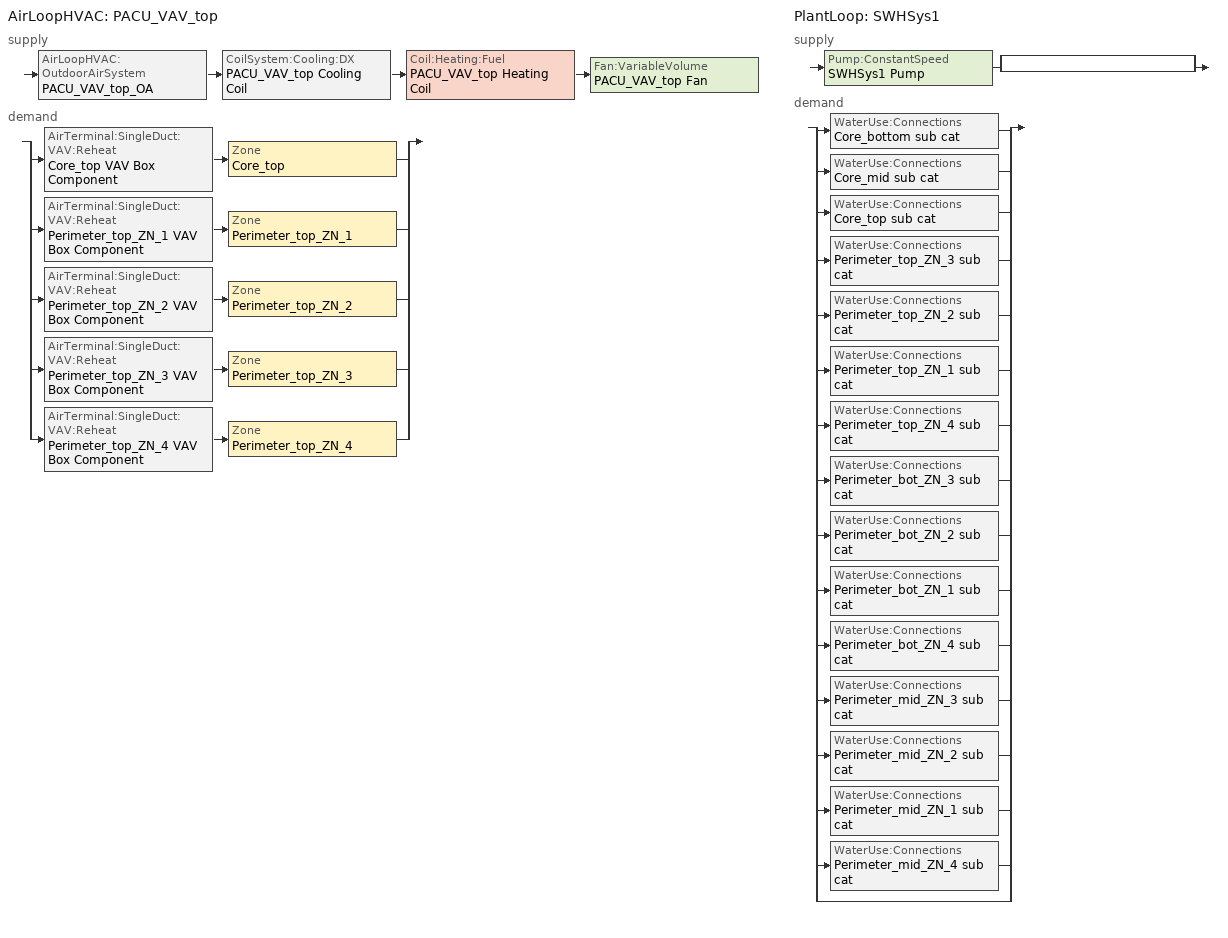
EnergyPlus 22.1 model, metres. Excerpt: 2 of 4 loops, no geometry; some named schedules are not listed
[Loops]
AirLoopHVAC 'PACU_VAV_top'
 supply: AirLoopHVAC:OutdoorAirSystem 'PACU_VAV_top_OA' > CoilSystem:Cooling:DX 'PACU_VAV_top Cooling Coil' > Coil:Heating:Fuel 'PACU_VAV_top Heating Coil' > Fan:VariableVolume 'PACU_VAV_top Fan'
 demand: split
  | AirTerminal:SingleDuct:VAV:Reheat 'Core_top VAV Box Component' > Zone 'Core_top'
  | AirTerminal:SingleDuct:VAV:Reheat 'Perimeter_top_ZN_1 VAV Box Component' > Zone 'Perimeter_top_ZN_1'
  | AirTerminal:SingleDuct:VAV:Reheat 'Perimeter_top_ZN_2 VAV Box Component' > Zone 'Perimeter_top_ZN_2'
  | AirTerminal:SingleDuct:VAV:Reheat 'Perimeter_top_ZN_3 VAV Box Component' > Zone 'Perimeter_top_ZN_3'
  | AirTerminal:SingleDuct:VAV:Reheat 'Perimeter_top_ZN_4 VAV Box Component' > Zone 'Perimeter_top_ZN_4'
PlantLoop 'SWHSys1'
 supply: Pump:ConstantSpeed 'SWHSys1 Pump' > split
  | bypass
  | bypass
 demand: split
  | WaterUse:Connections 'Core_bottom sub cat'
  | WaterUse:Connections 'Core_mid sub cat'
  | WaterUse:Connections 'Core_top sub cat'
  | WaterUse:Connections 'Perimeter_top_ZN_3 sub cat'
  | WaterUse:Connections 'Perimeter_top_ZN_2 sub cat'
  | WaterUse:Connections 'Perimeter_top_ZN_1 sub cat'
  | WaterUse:Connections 'Perimeter_top_ZN_4 sub cat'
  | WaterUse:Connections 'Perimeter_bot_ZN_3 sub cat'
  | WaterUse:Connections 'Perimeter_bot_ZN_2 sub cat'
  | WaterUse:Connections 'Perimeter_bot_ZN_1 sub cat'
  | WaterUse:Connections 'Perimeter_bot_ZN_4 sub cat'
  | WaterUse:Connections 'Perimeter_mid_ZN_3 sub cat'
  | WaterUse:Connections 'Perimeter_mid_ZN_2 sub cat'
  | WaterUse:Connections 'Perimeter_mid_ZN_1 sub cat'
  | WaterUse:Connections 'Perimeter_mid_ZN_4 sub cat'
  | bypass
[EnergyManagementSystem:Sensor]
Name | Output:Variable or Output:Meter Index Key | Output:Variable or Output:Meter
Core_top_LSr | Core_top | Zone Lights Electricity Rate
Core_top_Occ_Sensor | Core_top | People Occupant Count
Perimeter_top_ZN_3_LSr | Perimeter_top_ZN_3 | Zone Lights Electricity Rate
Perimeter_top_ZN_3_Occ_Sensor | Perimeter_top_ZN_3 | People Occupant Count
Perimeter_top_ZN_2_LSr | Perimeter_top_ZN_2 | Zone Lights Electricity Rate
Perimeter_top_ZN_2_Occ_Sensor | Perimeter_top_ZN_2 | People Occupant Count
Perimeter_top_ZN_1_LSr | Perimeter_top_ZN_1 | Zone Lights Electricity Rate
Perimeter_top_ZN_1_Occ_Sensor | Perimeter_top_ZN_1 | People Occupant Count
Perimeter_top_ZN_4_LSr | Perimeter_top_ZN_4 | Zone Lights Electricity Rate
Perimeter_top_ZN_4_Occ_Sensor | Perimeter_top_ZN_4 | People Occupant Count
pacu_vav_top_OA | PACU_VAV_top | Air System Outdoor Air Mass Flow Rate
pacu_vav_top_SUPPLY_FLOW | PACU_VAV_top_OA-PACU_VAV_top_CoolCNode | System Node Standard Density Volume Flow Rate
[EnergyManagementSystem:InternalVariable] Internal Data Type=Zone Floor Area
Name | Internal Data Index Key
Core_top_Area | Core_top
Perimeter_top_ZN_3_Area | Perimeter_top_ZN_3
Perimeter_top_ZN_2_Area | Perimeter_top_ZN_2
Perimeter_top_ZN_1_Area | Perimeter_top_ZN_1
Perimeter_top_ZN_4_Area | Perimeter_top_ZN_4
[DesignSpecification:ZoneAirDistribution] Zone Air Distribution Effectiveness in Cooling Mode=1; Zone Air Distribution Effectiveness in Heating Mode=1
Name | Minimum Zone Ventilation Efficiency
VAV_Zone_AirDistribution | 0.6
CM DSZAD Building
[AirLoopHVAC]
PACU_VAV_top: Design Supply Air Flow Rate {m3/s}=AUTOSIZE
[SetpointManager:MixedAir] Control Variable=Temperature
Name | Setpoint Node or NodeList
PACU_VAV_top_CoolC SAT Manager | PACU_VAV_top_CoolC-PACU_VAV_top_HeatCNode
PACU_VAV_top_HeatC MixedAir Manager | PACU_VAV_top_HeatC-PACU_VAV_top FanNode
PACU_VAV_top_OAMixed Air Temp Manager | PACU_VAV_top_OA-PACU_VAV_top_CoolCNode
[Controller:OutdoorAir]
PACU_VAV_top_OA_Controller: Minimum Outdoor Air Flow Rate {m3/s}=0; Maximum Outdoor Air Flow Rate {m3/s}=AUTOSIZE; Economizer Control Type=DifferentialDryBulb; Economizer Control Action Type=ModulateFlow; Lockout Type=LockoutWithHeating; Minimum Limit Type=FixedMinimum; Minimum Outdoor Air Schedule=MinOA_MotorizedDamper_Sched; Maximum Fraction of Outdoor Air Schedule=VAV_TOP Max OA Fraction; Mechanical Ventilation Controller=PACU_VAV_top_DCV
[CoilSystem:Cooling:DX]
PACU_VAV_top Cooling Coil: Availability Schedule=Always_On; Cooling Coil=PACU_VAV_top Cooling Coil
[Fan:VariableVolume]
PACU_VAV_top Fan: Availability Schedule=HVACOperationSchd; Fan Total Efficiency=0.6045; Pressure Rise {Pa}=1314.72; Maximum Flow Rate {m3/s}=AUTOSIZE; Fan Power Minimum Flow Rate Input Method=Fraction; Fan Power Minimum Flow Fraction=0.25; Motor Efficiency=0.93; Motor In Airstream Fraction=1; Fan Power Coefficient 1=0.0408; Fan Power Coefficient 2=0.088; Fan Power Coefficient 3=-0.0729; Fan Power Coefficient 4=0.9437; Fan Power Coefficient 5=0
[Controller:MechanicalVentilation]
PACU_VAV_top_DCV: Availability Schedule=MinOA_MotorizedDamper_Sched; Demand Controlled Ventilation=Yes; System Outdoor Air Method=Standard62.1VentilationRateProcedure; Zone 1=Core_top; Design Specification Outdoor Air Object Name 1=SZ DSOA Core_top; Design Specification Zone Air Distribution Object Name 1=CM DSZAD Building; Zone 2=Perimeter_top_ZN_1; Design Specification Outdoor Air Object Name 2=SZ DSOA Perimeter_top_ZN_1; Design Specification Zone Air Distribution Object Name 2=CM DSZAD Building; Zone 3=Perimeter_top_ZN_2; Design Specification Outdoor Air Object Name 3=SZ DSOA Perimeter_top_ZN_2; Design Specification Zone Air Distribution Object Name 3=CM DSZAD Building; Zone 4=Perimeter_top_ZN_3; Design Specification Outdoor Air Object Name 4=SZ DSOA Perimeter_top_ZN_3; Design Specification Zone Air Distribution Object Name 4=CM DSZAD Building; Zone 5=Perimeter_top_ZN_4; Design Specification Outdoor Air Object Name 5=SZ DSOA Perimeter_top_ZN_4; Design Specification Zone Air Distribution Object Name 5=CM DSZAD Building
[Coil:Cooling:DX:TwoSpeed]
PACU_VAV_top Cooling Coil: Availability Schedule=Always_On; High Speed Gross Rated Total Cooling Capacity {W} Sep 25, 2012: DX_TwoSpeedObject_from_VAV=AUTOSIZE; High Speed Gross Rated Sensible Heat Ratio Sep 25, 2012: DX_TwoSpeedObject_from_VAV=AUTOSIZE; High Speed Gross Rated Cooling COP {W/W}=3.39929; High Speed Rated Air Flow Rate {m3/s} Sep 25, 2012: DX_TwoSpeedObject_from_VAV=AUTOSIZE; Total Cooling Capacity Function of Temperature Curve=LgDXalt_CapFT; Total Cooling Capacity Function of Flow Fraction Curve=LgDXalt_CapFF; Energy Input Ratio Function of Temperature Curve=LgDXalt_EIRFT; Energy Input Ratio Function of Flow Fraction Curve=LgDXalt_EIRFF; Part Load Fraction Correlation Curve=LgDXalt_PLR; Low Speed Gross Rated Total Cooling Capacity {W} Sep 25, 2012: DX_TwoSpeedObject_from_VAV=AUTOSIZE; Low Speed Gross Rated Sensible Heat Ratio Sep 25, 2012: DX_TwoSpeedObject_from_VAV=AUTOSIZE; Low Speed Gross Rated Cooling COP {W/W}=3.39929; Low Speed Rated Air Flow Rate {m3/s} Sep 25, 2012: DX_TwoSpeedObject_from_VAV=AUTOSIZE; Low Speed Total Cooling Capacity Function of Temperature Curve=LgDXalt_CapFT; Low Speed Energy Input Ratio Function of Temperature Curve=LgDXalt_EIRFT
[Coil:Heating:Fuel]
PACU_VAV_top Heating Coil: Availability Schedule=Always_On; Fuel Type=NaturalGas; Burner Efficiency=0.84; Nominal Capacity {W}=AUTOSIZE; Parasitic Electric Load {W}=0; Parasitic Fuel Load {W}=0
[Sizing:Zone]
Core_top: Zone Cooling Design Supply Air Temperature Input Method=SupplyAirTemperature; Zone Cooling Design Supply Air Temperature {C}=12.8; Zone Heating Design Supply Air Temperature Input Method=SupplyAirTemperature; Zone Heating Design Supply Air Temperature {C}=40; Zone Cooling Design Supply Air Humidity Ratio {kg-H2O/kg-air}=0.0085; Zone Heating Design Supply Air Humidity Ratio {kgWater/kgDryAir}=0.008; Design Specification Outdoor Air Object=SZ DSOA Core_top; Cooling Design Air Flow Method=DesignDay; Cooling Design Air Flow Rate {m3/s}=0; Cooling Minimum Air Flow Fraction=0; Heating Design Air Flow Method=DesignDay; Heating Design Air Flow Rate {m3/s}=0; Design Specification Zone Air Distribution Object=VAV_Zone_AirDistribution
[DesignSpecification:OutdoorAir] Outdoor Air Method=Flow/Area; Outdoor Air Flow per Zone Floor Area {m3/s-m2}=0.0004318
SZ DSOA Core_top; SZ DSOA Perimeter_top_ZN_1; SZ DSOA Perimeter_top_ZN_2; SZ DSOA Perimeter_top_ZN_3; SZ DSOA Perimeter_top_ZN_4
[ZoneControl:Thermostat] Control Type Schedule=Dual Zone Control Type Sched
Name | Zone or ZoneList | Control 1
Core_top Thermostat | Core_top | Core_top Dual SP Control
Perimeter_top_ZN_1 Thermostat | Perimeter_top_ZN_1 | Perimeter_top_ZN_1 Dual SP Control
Perimeter_top_ZN_2 Thermostat | Perimeter_top_ZN_2 | Perimeter_top_ZN_2 Dual SP Control
Perimeter_top_ZN_3 Thermostat | Perimeter_top_ZN_3 | Perimeter_top_ZN_3 Dual SP Control
Perimeter_top_ZN_4 Thermostat | Perimeter_top_ZN_4 | Perimeter_top_ZN_4 Dual SP Control
[ThermostatSetpoint:DualSetpoint] Heating Setpoint Temperature Schedule=HTGSETP_SCH_YES_OPTIMUM; Cooling Setpoint Temperature Schedule=CLGSETP_SCH_YES_OPTIMUM
Core_top Dual SP Control; Perimeter_top_ZN_1 Dual SP Control; Perimeter_top_ZN_2 Dual SP Control; Perimeter_top_ZN_3 Dual SP Control; Perimeter_top_ZN_4 Dual SP Control
[Zone equipment]
Core_top: Core_top VAV Box Component
Perimeter_top_ZN_1: Perimeter_top_ZN_1 VAV Box Component
Perimeter_top_ZN_2: Perimeter_top_ZN_2 VAV Box Component
Perimeter_top_ZN_3: Perimeter_top_ZN_3 VAV Box Component
Perimeter_top_ZN_4: Perimeter_top_ZN_4 VAV Box Component
[AirTerminal:SingleDuct:VAV:Reheat]
Core_top VAV Box Component: Always_On, AUTOSIZE, Constant, 0.25, Sizing:Zone, Perimeter_top_ZN_1, SupplyAirTemperature, 12.8, SupplyAirTemperature, 40, 0.0085, 0.008, SZ DSOA Perimeter_top_ZN_1, DesignDay, 0, 0, DesignDay, 0, VAV_Zone_AirDistribution
Perimeter_top_ZN_1 VAV Box Component: Always_On, AUTOSIZE, Constant, 0.133, Sizing:Zone, Perimeter_top_ZN_2, SupplyAirTemperature, 12.8, SupplyAirTemperature, 40, 0.0085, 0.008, SZ DSOA Perimeter_top_ZN_2, DesignDay, 0, 0, DesignDay, 0, VAV_Zone_AirDistribution
Perimeter_top_ZN_2 VAV Box Component: Always_On, AUTOSIZE, Constant, 0.093, Sizing:Zone, Perimeter_top_ZN_3, SupplyAirTemperature, 12.8, SupplyAirTemperature, 40, 0.0085, 0.008, SZ DSOA Perimeter_top_ZN_3, DesignDay, 0, 0, DesignDay, 0, VAV_Zone_AirDistribution
Perimeter_top_ZN_3 VAV Box Component: Always_On, AUTOSIZE, Constant, 0.16, Sizing:Zone, Perimeter_top_ZN_4, SupplyAirTemperature, 12.8, SupplyAirTemperature, 40, 0.0085, 0.008, SZ DSOA Perimeter_top_ZN_4, DesignDay, 0, 0, DesignDay, 0, VAV_Zone_AirDistribution
Perimeter_top_ZN_4 VAV Box Component: Always_On, AUTOSIZE, Constant, 0.082, WaterHeater:Mixed, SWHSys1 Water Heater, 0.378541, SHWSys1 Water Heater Setpoint Temperature Schedule, 2, 82.2222, Cycle, 29307.11, NATURALGAS, 0.80804, 1886.44, NATURALGAS, 0, 1886.44, NATURALGAS, zone, CORE_BOTTOM, 7.56156, 7.56156, 1, 1, AUTOSIZE, AUTOSIZE, 1.5
[Sizing:Plant]
SWHSys1: Loop Type=Heating; Design Loop Exit Temperature {C}=60; Loop Design Temperature Difference {deltaC}=5
[PlantLoop]
SWHSys1: Fluid Type=WATER; Plant Equipment Operation Scheme=SWHSys1 Loop Operation Scheme List; Maximum Loop Temperature {C}=60; Minimum Loop Temperature {C}=10; Maximum Loop Flow Rate {m3/s}=AUTOSIZE; Minimum Loop Flow Rate {m3/s}=0; Plant Loop Volume {m3}=AUTOSIZE; Load Distribution Scheme=Optimal
[Pump:ConstantSpeed]
SWHSys1 Pump: Design Flow Rate {m3/s}=autosize; Design Pump Head {Pa}=29891; Design Power Consumption {W}=AUTOSIZE; Motor Efficiency=0.3; Fraction of Motor Inefficiencies to Fluid Stream=0; Pump Control Type=Intermittent
[PlantEquipmentList]
SWHSys1 Equipment List: SWHSys1 Water Heater
[PlantEquipmentOperation:HeatingLoad]
SWHSys1 Operation Scheme: Load Range 1 Lower Limit {W}=0; Load Range 1 Upper Limit {W}=1000000000000000; Range 1 Equipment List=SWHSys1 Equipment List
[PlantEquipmentOperationSchemes]
SWHSys1 Loop Operation Scheme List: Control Scheme 1=SWHSys1 Operation Scheme; Control Scheme 1 Schedule=PlantOnSched
[SetpointManager:Scheduled]
SWHSys1 Loop Setpoint Manager: Control Variable=Temperature; Schedule=SHWSys1-Loop-Temp-Schedule; Setpoint Node or NodeList=SWHSys1 Supply Outlet Node
[WaterUse:Equipment] Peak Flow Rate {m3/s}=3.57511e-06; Flow Rate Fraction Schedule=BLDG_SWH_SCH
Name | Target Temperature Schedule | Hot Water Supply Temperature Schedule | Zone | Sensible Fraction Schedule | Latent Fraction Schedule
Core_bottom sub cat | Core_bottom sub cat Temp Sched | Core_bottom sub catHot Supply Temp Sched | Core_bottom | Core_bottom sub cat Sensible fract sched | Core_bottom sub cat Latent fract sched
Core_mid sub cat | Core_mid sub cat Temp Sched | Core_mid sub catHot Supply Temp Sched | Core_mid | Core_mid sub cat Sensible fract sched | Core_mid sub cat Latent fract sched
Core_top sub cat | Core_top sub cat Temp Sched | Core_top sub catHot Supply Temp Sched | Core_top | Core_top sub cat Sensible fract sched | Core_top sub cat Latent fract sched
Perimeter_top_ZN_3 sub cat | Perimeter_top_ZN_3 sub cat Temp Sched | Perimeter_top_ZN_3 sub catHot Supply Temp Sched | Perimeter_top_ZN_3 | Perimeter_top_ZN_3 sub cat Sensible fract sched | Perimeter_top_ZN_3 sub cat Latent fract sched
Perimeter_top_ZN_2 sub cat | Perimeter_top_ZN_2 sub cat Temp Sched | Perimeter_top_ZN_2 sub catHot Supply Temp Sched | Perimeter_top_ZN_2 | Perimeter_top_ZN_2 sub cat Sensible fract sched | Perimeter_top_ZN_2 sub cat Latent fract sched
Perimeter_top_ZN_1 sub cat | Perimeter_top_ZN_1 sub cat Temp Sched | Perimeter_top_ZN_1 sub catHot Supply Temp Sched | Perimeter_top_ZN_1 | Perimeter_top_ZN_1 sub cat Sensible fract sched | Perimeter_top_ZN_1 sub cat Latent fract sched
Perimeter_top_ZN_4 sub cat | Perimeter_top_ZN_4 sub cat Temp Sched | Perimeter_top_ZN_4 sub catHot Supply Temp Sched | Perimeter_top_ZN_4 | Perimeter_top_ZN_4 sub cat Sensible fract sched | Perimeter_top_ZN_4 sub cat Latent fract sched
Perimeter_bot_ZN_3 sub cat | Perimeter_bot_ZN_3 sub cat Temp Sched | Perimeter_bot_ZN_3 sub catHot Supply Temp Sched | Perimeter_bot_ZN_3 | Perimeter_bot_ZN_3 sub cat Sensible fract sched | Perimeter_bot_ZN_3 sub cat Latent fract sched
Perimeter_bot_ZN_2 sub cat | Perimeter_bot_ZN_2 sub cat Temp Sched | Perimeter_bot_ZN_2 sub catHot Supply Temp Sched | Perimeter_bot_ZN_2 | Perimeter_bot_ZN_2 sub cat Sensible fract sched | Perimeter_bot_ZN_2 sub cat Latent fract sched
Perimeter_bot_ZN_1 sub cat | Perimeter_bot_ZN_1 sub cat Temp Sched | Perimeter_bot_ZN_1 sub catHot Supply Temp Sched | Perimeter_bot_ZN_1 | Perimeter_bot_ZN_1 sub cat Sensible fract sched | Perimeter_bot_ZN_1 sub cat Latent fract sched
Perimeter_bot_ZN_4 sub cat | Perimeter_bot_ZN_4 sub cat Temp Sched | Perimeter_bot_ZN_4 sub catHot Supply Temp Sched | Perimeter_bot_ZN_4 | Perimeter_bot_ZN_4 sub cat Sensible fract sched | Perimeter_bot_ZN_4 sub cat Latent fract sched
Perimeter_mid_ZN_3 sub cat | Perimeter_mid_ZN_3 sub cat Temp Sched | Perimeter_mid_ZN_3 sub catHot Supply Temp Sched | Perimeter_mid_ZN_3 | Perimeter_mid_ZN_3 sub cat Sensible fract sched | Perimeter_mid_ZN_3 sub cat Latent fract sched
Perimeter_mid_ZN_2 sub cat | Perimeter_mid_ZN_2 sub cat Temp Sched | Perimeter_mid_ZN_2 sub catHot Supply Temp Sched | Perimeter_mid_ZN_2 | Perimeter_mid_ZN_2 sub cat Sensible fract sched | Perimeter_mid_ZN_2 sub cat Latent fract sched
Perimeter_mid_ZN_1 sub cat | Perimeter_mid_ZN_1 sub cat Temp Sched | Perimeter_mid_ZN_1 sub catHot Supply Temp Sched | Perimeter_mid_ZN_1 | Perimeter_mid_ZN_1 sub cat Sensible fract sched | Perimeter_mid_ZN_1 sub cat Latent fract sched
Perimeter_mid_ZN_4 sub cat | Perimeter_mid_ZN_4 sub cat Temp Sched | Perimeter_mid_ZN_4 sub catHot Supply Temp Sched | Perimeter_mid_ZN_4 | Perimeter_mid_ZN_4 sub cat Sensible fract sched | Perimeter_mid_ZN_4 sub cat Latent fract sched
[WaterUse:Connections]
Name | Water Use Equipment 1
Core_bottom sub cat | Core_bottom sub cat
Core_mid sub cat | Core_mid sub cat
Core_top sub cat | Core_top sub cat
Perimeter_top_ZN_3 sub cat | Perimeter_top_ZN_3 sub cat
Perimeter_top_ZN_2 sub cat | Perimeter_top_ZN_2 sub cat
Perimeter_top_ZN_1 sub cat | Perimeter_top_ZN_1 sub cat
Perimeter_top_ZN_4 sub cat | Perimeter_top_ZN_4 sub cat
Perimeter_bot_ZN_3 sub cat | Perimeter_bot_ZN_3 sub cat
Perimeter_bot_ZN_2 sub cat | Perimeter_bot_ZN_2 sub cat
Perimeter_bot_ZN_1 sub cat | Perimeter_bot_ZN_1 sub cat
Perimeter_bot_ZN_4 sub cat | Perimeter_bot_ZN_4 sub cat
Perimeter_mid_ZN_3 sub cat | Perimeter_mid_ZN_3 sub cat
Perimeter_mid_ZN_2 sub cat | Perimeter_mid_ZN_2 sub cat
Perimeter_mid_ZN_1 sub cat | Perimeter_mid_ZN_1 sub cat
Perimeter_mid_ZN_4 sub cat | Perimeter_mid_ZN_4 sub cat
[Schedule:Compact]
ALWAYS_ON; PlantOnSched: Through: 12/31, For: AllDays, Until: 24:00, 1
HVACOperationSchd: Through: 12/31, For: Weekdays SummerDesignDay, Until: 06:00, 0, Until: 22:00, 1, Until: 24:00, 0, For: Saturday WinterDesignDay, Until: 06:00, 0, Until: 18:00, 1, Until: 24:00, 0, For:Sunday Holidays AllOtherDays, Until: 24:00, 0
BLDG_SWH_SCH: Through: 12/31, For: Weekdays SummerDesignDay, Until: 05:00, 0, Until: 06:00, 0, Until: 07:00, 0.07, Until: 08:00, 0.19, Until: 09:00, 0.35, Until: 10:00, 0.38, Until: 11:00, 0.39, Until: 12:00, 0.47, Until: 13:00, 0.57, Until: 14:00, 0.54, Until: 15:00, 0.34, Until: 16:00, 0.33, Until: 17:00, 0.44, Until: 18:00, 0.26, Until: 19:00, 0.21, Until: 20:00, 0.15, Until: 21:00, 0.17, Until: 22:00, 0.08, Until: 24:00, 0.05, For: Saturday WinterDesignDay, Until: 05:00, 0, Until: 06:00, 0, Until: 07:00, 0.07, Until: 08:00, 0.11, Until: 09:00, 0.15, Until: 10:00, 0.21, Until: 11:00, 0.19, Until: 12:00, 0.23, Until: 13:00, 0.2, Until: 14:00, 0.19, Until: 15:00, 0.15, Until: 16:00, 0.13, Until: 17:00, 0.14, Until: 19:00, 0.07, Until: 22:00, 0, Until: 24:00, 0, For:Sunday Holidays AllOtherDays, Until: 05:00, 0, Until: 06:00, 0, Until: 11:00, 0.04, Until: 13:00, 0.06, Until: 14:00, 0.09, Until: 15:00, 0.06, Until: 18:00, 0.04, Until: 22:00, 0, Until: 24:00, 0
MinOA_MotorizedDamper_Sched: Through: 12/31, For: Weekdays SummerDesignDay, Until: 07:00, 0, Until: 22:00, 1, Until: 24:00, 0, For: Saturday WinterDesignDay, Until: 07:00, 0, Until: 18:00, 1, Until: 24:00, 0, For:Sunday Holidays AllOtherDays, Until: 24:00, 0
Dual Zone Control Type Sched: Through: 12/31, For: AllDays, Until: 24:00, 4
Core_bottom sub cat Latent fract sched; Core_mid sub cat Latent fract sched; Core_top sub cat Latent fract sched; Perimeter_top_ZN_3 sub cat Latent fract sched; Perimeter_top_ZN_2 sub cat Latent fract sched; Perimeter_top_ZN_1 sub cat Latent fract sched; Perimeter_top_ZN_4 sub cat Latent fract sched; Perimeter_bot_ZN_3 sub cat Latent fract sched; Perimeter_bot_ZN_2 sub cat Latent fract sched; Perimeter_bot_ZN_1 sub cat Latent fract sched; Perimeter_bot_ZN_4 sub cat Latent fract sched; Perimeter_mid_ZN_3 sub cat Latent fract sched; Perimeter_mid_ZN_2 sub cat Latent fract sched; Perimeter_mid_ZN_1 sub cat Latent fract sched: Through: 12/31, For: AllDays, Until: 24:00, 0.05
Core_bottom sub cat Sensible fract sched; Core_mid sub cat Sensible fract sched; Core_top sub cat Sensible fract sched; Perimeter_top_ZN_3 sub cat Sensible fract sched; Perimeter_top_ZN_2 sub cat Sensible fract sched; Perimeter_top_ZN_1 sub cat Sensible fract sched; Perimeter_top_ZN_4 sub cat Sensible fract sched; Perimeter_bot_ZN_3 sub cat Sensible fract sched; Perimeter_bot_ZN_2 sub cat Sensible fract sched; Perimeter_bot_ZN_1 sub cat Sensible fract sched; Perimeter_bot_ZN_4 sub cat Sensible fract sched; Perimeter_mid_ZN_3 sub cat Sensible fract sched; Perimeter_mid_ZN_2 sub cat Sensible fract sched; Perimeter_mid_ZN_1 sub cat Sensible fract sched: Through: 12/31, For: AllDays, Until: 24:00, 0.2
Core_bottom sub cat Temp Sched; Core_mid sub cat Temp Sched; Core_top sub cat Temp Sched; Perimeter_top_ZN_3 sub cat Temp Sched; Perimeter_top_ZN_2 sub cat Temp Sched; Perimeter_top_ZN_1 sub cat Temp Sched; Perimeter_top_ZN_4 sub cat Temp Sched; Perimeter_bot_ZN_3 sub cat Temp Sched; Perimeter_bot_ZN_2 sub cat Temp Sched; Perimeter_bot_ZN_1 sub cat Temp Sched; Perimeter_bot_ZN_4 sub cat Temp Sched; Perimeter_mid_ZN_3 sub cat Temp Sched; Perimeter_mid_ZN_2 sub cat Temp Sched; Perimeter_mid_ZN_1 sub cat Temp Sched; SHWSys1-Loop-Temp-Schedule; SHWSys1 Water Heater Setpoint Temperature Schedule: Through: 12/31, For: AllDays, Until: 24:00, 60
Core_bottom sub catHot Supply Temp Sched; Core_mid sub catHot Supply Temp Sched; Core_top sub catHot Supply Temp Sched; Perimeter_top_ZN_3 sub catHot Supply Temp Sched; Perimeter_top_ZN_2 sub catHot Supply Temp Sched; Perimeter_top_ZN_1 sub catHot Supply Temp Sched; Perimeter_top_ZN_4 sub catHot Supply Temp Sched; Perimeter_bot_ZN_3 sub catHot Supply Temp Sched; Perimeter_bot_ZN_2 sub catHot Supply Temp Sched; Perimeter_bot_ZN_1 sub catHot Supply Temp Sched; Perimeter_bot_ZN_4 sub catHot Supply Temp Sched; Perimeter_mid_ZN_3 sub catHot Supply Temp Sched; Perimeter_mid_ZN_2 sub catHot Supply Temp Sched; Perimeter_mid_ZN_1 sub catHot Supply Temp Sched: Through: 12/31, For: AllDays, Until: 24:00, 55
[Schedule:Constant]
VAV_TOP Max OA Fraction: 1
[Curve:Quadratic]
Name | Coefficient1 Constant | Coefficient2 x | Coefficient3 x**2 | Minimum Value of x | Maximum Value of x
LgDXalt_CapFF | 0.718954 | 0.435436 | -0.154193 | 0.75 | 1.25
LgDXalt_EIRFF | 1.19525 | -0.306138 | 0.110973 | 0.75 | 1.25
LgDXalt_PLR | 0.771 | 0.229 | 0 | 0 | 1
[Curve:Biquadratic] Minimum Value of x=16.5556; Maximum Value of x=22.1111; Minimum Value of y=23.7778; Maximum Value of y=47.66
Name | Coefficient1 Constant | Coefficient2 x | Coefficient3 x**2 | Coefficient4 y | Coefficient5 y**2 | Coefficient6 x*y
LgDXalt_CapFT | 1.39072 | -0.0529058 | 0.0018423 | 0.00058267 | -0.000186814 | 0.000265159
LgDXalt_EIRFT | -0.536161 | 0.105138 | -0.00172659 | 0.0149848 | 0.000659948 | -0.0017385
